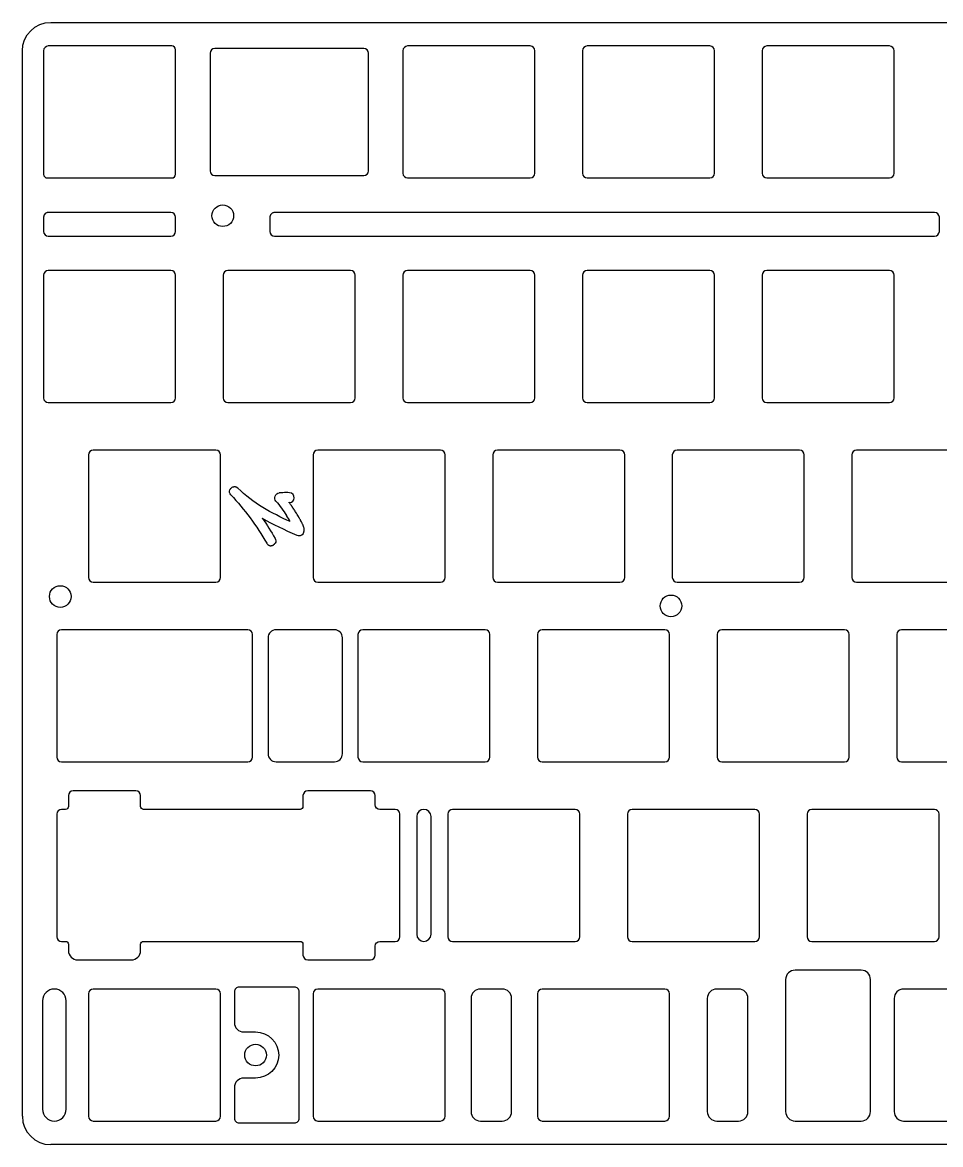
# Model space of a CAD drawing. Header units: millimetres. Extents: x 60 to 407, y 59 to 178.
# Drawn here: x 60.3 to 157.7, y 59.4 to 178.4 of the extents above; entities that cross this region are included whole.
import ezdxf

# ---------------------------------------------------------------- set-up
doc = ezdxf.new("R2010")
doc.units = ezdxf.units.MM
doc.header["$MEASUREMENT"] = 0

msp = doc.modelspace()

# ---------------------------------------------------------------- linework, layer by layer
for p, q in [((63.34, 178.42), (371.51, 178.42)), ((60.34, 62.4), (60.34, 175.42)), ((62.59, 175.42), (62.59, 162.32)), ((76.19, 175.92), (63.09, 175.92)), ((76.59, 162.32), (76.59, 175.51)), ((80.24, 175.15), (80.24, 162.68)), ((96.55, 175.65), (80.74, 175.65)), ((97.05, 162.68), (97.05, 175.15)), ((100.7, 175.42), (100.7, 162.42)), ((114.2, 175.92), (101.2, 175.92)), ((114.7, 162.42), (114.7, 175.42)), ((119.75, 175.42), (119.75, 162.42)), ((133.25, 175.92), (120.25, 175.92)), ((133.75, 162.42), (133.75, 175.42)), ((138.8, 175.42), (138.8, 162.42)), ((152.3, 175.92), (139.3, 175.92)), ((152.8, 162.42), (152.8, 175.42)), ((63, 161.92), (76.19, 161.92)), ((80.74, 162.18), (96.55, 162.18)), ((101.2, 161.92), (114.2, 161.92)), ((120.25, 161.92), (133.25, 161.92)), ((139.3, 161.92), (152.3, 161.92)), ((62.59, 157.76), (62.59, 156.26)), ((76.09, 158.26), (63.09, 158.26)), ((76.59, 156.26), (76.59, 157.76)), ((86.59, 157.76), (86.59, 156.26)), ((157.09, 158.26), (87.09, 158.26)), ((157.59, 156.26), (157.59, 157.76)), ((63.09, 155.76), (76.09, 155.76)), ((87.09, 155.76), (157.09, 155.76)), ((62.59, 151.6), (62.59, 138.6)), ((76.09, 152.1), (63.09, 152.1)), ((76.59, 138.6), (76.59, 151.6)), ((81.64, 151.6), (81.64, 138.6)), ((95.14, 152.1), (82.14, 152.1)), ((95.64, 138.6), (95.64, 151.6)), ((100.69, 151.6), (100.69, 138.6)), ((114.19, 152.1), (101.19, 152.1)), ((114.69, 138.6), (114.69, 151.6)), ((119.74, 151.6), (119.74, 138.6)), ((133.24, 152.1), (120.24, 152.1)), ((133.74, 138.6), (133.74, 151.6)), ((138.79, 151.6), (138.79, 138.6)), ((152.29, 152.1), (139.29, 152.1)), ((152.79, 138.6), (152.79, 151.6)), ((63.09, 138.1), (76.09, 138.1)), ((82.14, 138.1), (95.14, 138.1)), ((101.19, 138.1), (114.19, 138.1)), ((120.24, 138.1), (133.24, 138.1)), ((139.29, 138.1), (152.29, 138.1)), ((67.36, 132.55), (67.36, 119.55)), ((80.86, 133.05), (67.86, 133.05)), ((81.36, 119.55), (81.36, 132.55)), ((91.17, 132.55), (91.17, 119.55)), ((104.67, 133.05), (91.67, 133.05)), ((105.17, 119.55), (105.17, 132.55)), ((110.22, 132.55), (110.22, 119.55)), ((123.72, 133.05), (110.72, 133.05)), ((124.22, 119.55), (124.22, 132.55)), ((129.27, 132.55), (129.27, 119.55)), ((142.77, 133.05), (129.77, 133.05)), ((143.27, 119.55), (143.27, 132.55)), ((148.32, 132.55), (148.32, 119.55)), ((161.82, 133.05), (148.82, 133.05)), ((67.86, 119.05), (80.86, 119.05)), ((91.67, 119.05), (104.67, 119.05)), ((110.72, 119.05), (123.72, 119.05)), ((129.77, 119.05), (142.77, 119.05)), ((148.82, 119.05), (161.82, 119.05)), ((63.98, 113.5), (63.98, 100.5)), ((84.24, 114), (64.48, 114)), ((84.74, 100.5), (84.74, 113.5)), ((86.39, 113.15), (86.39, 100.86)), ((93.43, 114), (87.24, 114)), ((94.28, 100.86), (94.28, 113.15)), ((95.93, 113.5), (95.93, 100.5)), ((109.43, 114), (96.43, 114)), ((109.93, 100.5), (109.93, 113.5)), ((114.98, 113.5), (114.98, 100.5)), ((128.48, 114), (115.48, 114)), ((128.98, 100.5), (128.98, 113.5)), ((134.03, 113.5), (134.03, 100.5)), ((147.53, 114), (134.53, 114)), ((148.03, 100.5), (148.03, 113.5)), ((153.08, 113.5), (153.08, 100.5)), ((166.58, 114), (153.58, 114)), ((64.48, 100), (84.24, 100)), ((87.24, 100), (93.43, 100)), ((96.43, 100), (109.43, 100)), ((115.48, 100), (128.48, 100)), ((134.53, 100), (147.53, 100)), ((153.58, 100), (166.58, 100)), ((65.22, 96.42), (65.22, 95.25)), ((72.38, 96.92), (65.72, 96.92)), ((72.88, 95.25), (72.88, 96.42)), ((90.1, 96.42), (90.1, 95.25)), ((97.25, 96.92), (90.6, 96.92)), ((97.75, 95.45), (97.75, 96.42)), ((64, 94.45), (64, 81.45)), ((64.92, 94.95), (64.5, 94.95)), ((89.8, 94.95), (73.18, 94.95)), ((99.88, 94.95), (98.25, 94.95)), ((100.38, 81.45), (100.38, 94.45)), ((102.16, 94.2), (102.16, 81.71)), ((103.68, 81.71), (103.68, 94.2)), ((105.46, 94.45), (105.46, 81.45)), ((118.96, 94.95), (105.96, 94.95)), ((119.46, 81.45), (119.46, 94.45)), ((124.51, 94.45), (124.51, 81.45)), ((138.01, 94.95), (125.01, 94.95)), ((138.51, 81.45), (138.51, 94.45)), ((143.56, 94.45), (143.56, 81.45)), ((157.06, 94.95), (144.06, 94.95)), ((157.56, 81.45), (157.56, 94.45)), ((64.5, 80.95), (64.92, 80.95)), ((73.18, 80.95), (89.8, 80.95)), ((98.25, 80.95), (99.88, 80.95)), ((105.96, 80.95), (118.96, 80.95)), ((125.01, 80.95), (138.01, 80.95)), ((144.06, 80.95), (157.06, 80.95)), ((65.22, 80.65), (65.22, 79.99)), ((72.88, 79.99), (72.88, 80.65)), ((90.1, 80.65), (90.1, 79.49)), ((97.75, 79.49), (97.75, 80.45)), ((66.22, 78.99), (71.88, 78.99)), ((90.6, 78.99), (97.25, 78.99)), ((149.29, 77.9), (142.29, 77.9)), ((141.29, 76.9), (141.29, 62.9)), ((150.29, 62.9), (150.29, 76.9)), ((67.36, 75.4), (67.36, 62.4)), ((80.86, 75.9), (67.86, 75.9)), ((81.36, 62.4), (81.36, 75.4)), ((91.17, 75.4), (91.17, 62.4)), ((104.67, 75.9), (91.67, 75.9)), ((105.17, 62.4), (105.17, 75.4)), ((111.23, 75.9), (108.92, 75.9)), ((114.98, 75.4), (114.98, 62.4)), ((128.48, 75.9), (115.48, 75.9)), ((128.98, 62.4), (128.98, 75.4)), ((136.29, 75.9), (133.98, 75.9)), ((193.94, 75.9), (153.8, 75.9)), ((62.48, 74.65), (62.48, 63.15)), ((64.98, 63.15), (64.98, 74.65)), ((107.92, 74.9), (107.92, 62.9)), ((112.23, 62.9), (112.23, 74.9)), ((132.98, 74.9), (132.98, 62.9)), ((137.29, 62.9), (137.29, 74.9)), ((152.8, 74.9), (152.8, 62.9)), ((67.86, 61.9), (80.86, 61.9)), ((91.67, 61.9), (104.67, 61.9)), ((108.92, 61.9), (111.23, 61.9)), ((115.48, 61.9), (128.48, 61.9)), ((133.98, 61.9), (136.29, 61.9)), ((142.29, 61.9), (149.29, 61.9)), ((153.8, 61.9), (193.94, 61.9)), ((119.9, 59.4), (63.34, 59.4)), ((285.98, 59.4), (119.9, 59.4))]:
    msp.add_line(p, q)
msp.add_lwpolyline([(85.07, 71.35, -1), (85.07, 66.45), (83.82, 66.45, 0.414214), (82.82, 65.45), (82.82, 62.2, 0.414214), (83.32, 61.7), (89.2, 61.7, 0.414214), (89.7, 62.2), (89.7, 75.6, 0.414214), (89.2, 76.1), (83.32, 76.1, 0.414214), (82.82, 75.6), (82.82, 72.35, 0.414214), (83.82, 71.35)], format="xyb", close=True)
for centre in [(81.59, 157.92), (64.36, 117.53), (129.13, 116.53), (85.07, 68.9)]:
    msp.add_circle(centre, 1.15)
for centre, radius, start, end in [((75.31, 117.69), 15.53, 30.0732, 32.8851), ((63.34, 62.4), 3, 180, 270)]:
    msp.add_arc(centre, radius, start, end)
at = {"extrusion": (0, 0, -1)}
for centre, major_axis, ratio, start_param, end_param in [((83.04, 128.68), (0.724, 0.067), 0.80893, 2.580701, 3.559865), ((68.86, 113.68), (-12.75, 19.74), 0.842466, 1.359747, 1.632892), ((87.76, 127.96), (0.656, -0.121), 0.857208, 2.336426, 3.314781), ((87.75, 127.9), (0.572, -0.373), 0.857508, 2.973583, 3.952247), ((84.85, 125.73), (-4.49, 5.3), 0.439477, 1.581995, 1.85753), ((82.32, 123.08), (6.38, -9.36), 0.389767, 4.684082, 4.909068), ((86.47, 123.47), (0.742, -0.106), 0.785325, 5.733153, 6.589993)]:
    msp.add_ellipse(centre, major_axis=major_axis, ratio=ratio, start_param=start_param, end_param=end_param, dxfattribs=at)
for points in [[(60.34, 175.42), (60.34, 177.07), (61.69, 178.42), (63.34, 178.42)], [(63.09, 175.92), (62.82, 175.92), (62.59, 175.69), (62.59, 175.42)], [(76.59, 175.51), (76.59, 175.74), (76.41, 175.92), (76.19, 175.92)], [(80.74, 175.65), (80.47, 175.65), (80.24, 175.43), (80.24, 175.15)], [(97.05, 175.15), (97.05, 175.43), (96.83, 175.65), (96.55, 175.65)], [(101.2, 175.92), (100.93, 175.92), (100.7, 175.69), (100.7, 175.42)], [(114.7, 175.42), (114.7, 175.69), (114.48, 175.92), (114.2, 175.92)], [(120.25, 175.92), (119.98, 175.92), (119.75, 175.69), (119.75, 175.42)], [(133.75, 175.42), (133.75, 175.69), (133.53, 175.92), (133.25, 175.92)], [(139.3, 175.92), (139.03, 175.92), (138.8, 175.69), (138.8, 175.42)], [(152.8, 175.42), (152.8, 175.69), (152.58, 175.92), (152.3, 175.92)], [(62.59, 162.32), (62.59, 162.1), (62.77, 161.92), (63, 161.92)], [(76.19, 161.92), (76.41, 161.92), (76.59, 162.1), (76.59, 162.32)], [(80.24, 162.68), (80.24, 162.4), (80.47, 162.18), (80.74, 162.18)], [(96.55, 162.18), (96.83, 162.18), (97.05, 162.4), (97.05, 162.68)], [(100.7, 162.42), (100.7, 162.14), (100.93, 161.92), (101.2, 161.92)], [(114.2, 161.92), (114.48, 161.92), (114.7, 162.14), (114.7, 162.42)], [(119.75, 162.42), (119.75, 162.14), (119.98, 161.92), (120.25, 161.92)], [(133.25, 161.92), (133.53, 161.92), (133.75, 162.14), (133.75, 162.42)], [(138.8, 162.42), (138.8, 162.14), (139.03, 161.92), (139.3, 161.92)], [(152.3, 161.92), (152.58, 161.92), (152.8, 162.14), (152.8, 162.42)], [(76.59, 157.76), (76.59, 158.04), (76.37, 158.26), (76.09, 158.26)], [(157.59, 157.76), (157.59, 158.04), (157.37, 158.26), (157.09, 158.26)], [(62.59, 156.26), (62.59, 155.98), (62.82, 155.76), (63.09, 155.76)], [(76.09, 155.76), (76.37, 155.76), (76.59, 155.98), (76.59, 156.26)], [(86.59, 156.26), (86.59, 155.98), (86.82, 155.76), (87.09, 155.76)], [(157.09, 155.76), (157.37, 155.76), (157.59, 155.98), (157.59, 156.26)], [(63.09, 152.1), (62.82, 152.1), (62.59, 151.88), (62.59, 151.6)], [(76.59, 151.6), (76.59, 151.88), (76.37, 152.1), (76.09, 152.1)], [(82.14, 152.1), (81.87, 152.1), (81.64, 151.88), (81.64, 151.6)], [(95.64, 151.6), (95.64, 151.88), (95.42, 152.1), (95.14, 152.1)], [(101.19, 152.1), (100.92, 152.1), (100.69, 151.88), (100.69, 151.6)], [(114.69, 151.6), (114.69, 151.88), (114.47, 152.1), (114.19, 152.1)], [(120.24, 152.1), (119.97, 152.1), (119.74, 151.88), (119.74, 151.6)], [(133.74, 151.6), (133.74, 151.88), (133.52, 152.1), (133.24, 152.1)], [(139.29, 152.1), (139.02, 152.1), (138.79, 151.88), (138.79, 151.6)], [(152.79, 151.6), (152.79, 151.88), (152.57, 152.1), (152.29, 152.1)], [(62.59, 138.6), (62.59, 138.33), (62.82, 138.1), (63.09, 138.1)], [(76.09, 138.1), (76.37, 138.1), (76.59, 138.33), (76.59, 138.6)], [(81.64, 138.6), (81.64, 138.33), (81.87, 138.1), (82.14, 138.1)], [(95.14, 138.1), (95.42, 138.1), (95.64, 138.33), (95.64, 138.6)], [(100.69, 138.6), (100.69, 138.33), (100.92, 138.1), (101.19, 138.1)], [(114.19, 138.1), (114.47, 138.1), (114.69, 138.33), (114.69, 138.6)], [(119.74, 138.6), (119.74, 138.33), (119.97, 138.1), (120.24, 138.1)], [(133.24, 138.1), (133.52, 138.1), (133.74, 138.33), (133.74, 138.6)], [(138.79, 138.6), (138.79, 138.33), (139.02, 138.1), (139.29, 138.1)], [(152.29, 138.1), (152.57, 138.1), (152.79, 138.33), (152.79, 138.6)], [(67.86, 133.05), (67.58, 133.05), (67.36, 132.83), (67.36, 132.55)], [(81.36, 132.55), (81.36, 132.83), (81.13, 133.05), (80.86, 133.05)], [(91.67, 133.05), (91.39, 133.05), (91.17, 132.83), (91.17, 132.55)], [(105.17, 132.55), (105.17, 132.83), (104.95, 133.05), (104.67, 133.05)], [(110.72, 133.05), (110.44, 133.05), (110.22, 132.83), (110.22, 132.55)], [(124.22, 132.55), (124.22, 132.83), (124, 133.05), (123.72, 133.05)], [(129.77, 133.05), (129.49, 133.05), (129.27, 132.83), (129.27, 132.55)], [(143.27, 132.55), (143.27, 132.83), (143.05, 133.05), (142.77, 133.05)], [(148.82, 133.05), (148.54, 133.05), (148.32, 132.83), (148.32, 132.55)], [(88.75, 125.47), (86.79, 126.37), (84.78, 127.4), (83.19, 129.03)], [(89.17, 127.99), (89.18, 128.25), (89.01, 128.52), (88.68, 128.54)], [(85.78, 125.83), (86.92, 125.18), (88.12, 124.63), (89.44, 124.04)], [(67.36, 119.55), (67.36, 119.28), (67.58, 119.05), (67.86, 119.05)], [(80.86, 119.05), (81.13, 119.05), (81.36, 119.28), (81.36, 119.55)], [(91.17, 119.55), (91.17, 119.28), (91.39, 119.05), (91.67, 119.05)], [(104.67, 119.05), (104.95, 119.05), (105.17, 119.28), (105.17, 119.55)], [(110.22, 119.55), (110.22, 119.28), (110.44, 119.05), (110.72, 119.05)], [(123.72, 119.05), (124, 119.05), (124.22, 119.28), (124.22, 119.55)], [(129.27, 119.55), (129.27, 119.28), (129.49, 119.05), (129.77, 119.05)], [(142.77, 119.05), (143.05, 119.05), (143.27, 119.28), (143.27, 119.55)], [(148.32, 119.55), (148.32, 119.28), (148.54, 119.05), (148.82, 119.05)], [(64.48, 114), (64.2, 114), (63.98, 113.78), (63.98, 113.5)], [(84.74, 113.5), (84.74, 113.78), (84.52, 114), (84.24, 114)], [(87.24, 114), (86.77, 114), (86.39, 113.62), (86.39, 113.15)], [(94.28, 113.15), (94.28, 113.62), (93.9, 114), (93.43, 114)], [(96.43, 114), (96.16, 114), (95.93, 113.78), (95.93, 113.5)], [(109.93, 113.5), (109.93, 113.78), (109.71, 114), (109.43, 114)], [(115.48, 114), (115.21, 114), (114.98, 113.78), (114.98, 113.5)], [(128.98, 113.5), (128.98, 113.78), (128.76, 114), (128.48, 114)], [(134.53, 114), (134.26, 114), (134.03, 113.78), (134.03, 113.5)], [(148.03, 113.5), (148.03, 113.78), (147.81, 114), (147.53, 114)], [(153.58, 114), (153.31, 114), (153.08, 113.78), (153.08, 113.5)], [(63.98, 100.5), (63.98, 100.23), (64.2, 100), (64.48, 100)], [(84.24, 100), (84.52, 100), (84.74, 100.23), (84.74, 100.5)], [(86.39, 100.86), (86.39, 100.39), (86.77, 100), (87.24, 100)], [(93.43, 100), (93.9, 100), (94.28, 100.39), (94.28, 100.86)], [(95.93, 100.5), (95.93, 100.23), (96.16, 100), (96.43, 100)], [(109.43, 100), (109.71, 100), (109.93, 100.23), (109.93, 100.5)], [(114.98, 100.5), (114.98, 100.23), (115.21, 100), (115.48, 100)], [(128.48, 100), (128.76, 100), (128.98, 100.23), (128.98, 100.5)], [(134.03, 100.5), (134.03, 100.23), (134.26, 100), (134.53, 100)], [(147.53, 100), (147.81, 100), (148.03, 100.23), (148.03, 100.5)], [(153.08, 100.5), (153.08, 100.23), (153.31, 100), (153.58, 100)], [(65.72, 96.92), (65.45, 96.92), (65.22, 96.69), (65.22, 96.42)], [(72.88, 96.42), (72.88, 96.69), (72.65, 96.92), (72.38, 96.92)], [(90.6, 96.92), (90.32, 96.92), (90.1, 96.69), (90.1, 96.42)], [(97.75, 96.42), (97.75, 96.69), (97.53, 96.92), (97.25, 96.92)], [(65.22, 95.25), (65.22, 95.09), (65.09, 94.95), (64.92, 94.95)], [(73.18, 94.95), (73.01, 94.95), (72.88, 95.09), (72.88, 95.25)], [(90.1, 95.25), (90.1, 95.09), (89.96, 94.95), (89.8, 94.95)], [(98.25, 94.95), (97.98, 94.95), (97.75, 95.18), (97.75, 95.45)], [(64.5, 94.95), (64.23, 94.95), (64, 94.73), (64, 94.45)], [(100.38, 94.45), (100.38, 94.73), (100.16, 94.95), (99.88, 94.95)], [(105.96, 94.95), (105.68, 94.95), (105.46, 94.73), (105.46, 94.45)], [(119.46, 94.45), (119.46, 94.73), (119.23, 94.95), (118.96, 94.95)], [(125.01, 94.95), (124.73, 94.95), (124.51, 94.73), (124.51, 94.45)], [(138.51, 94.45), (138.51, 94.73), (138.28, 94.95), (138.01, 94.95)], [(144.06, 94.95), (143.78, 94.95), (143.56, 94.73), (143.56, 94.45)], [(157.56, 94.45), (157.56, 94.73), (157.33, 94.95), (157.06, 94.95)], [(64, 81.45), (64, 81.18), (64.23, 80.95), (64.5, 80.95)], [(64.92, 80.95), (65.09, 80.95), (65.22, 80.82), (65.22, 80.65)], [(72.88, 80.65), (72.88, 80.82), (73.01, 80.95), (73.18, 80.95)], [(89.8, 80.95), (89.96, 80.95), (90.1, 80.82), (90.1, 80.65)], [(97.75, 80.45), (97.75, 80.73), (97.98, 80.95), (98.25, 80.95)], [(99.88, 80.95), (100.16, 80.95), (100.38, 81.18), (100.38, 81.45)], [(105.46, 81.45), (105.46, 81.18), (105.68, 80.95), (105.96, 80.95)], [(118.96, 80.95), (119.23, 80.95), (119.46, 81.18), (119.46, 81.45)], [(124.51, 81.45), (124.51, 81.18), (124.73, 80.95), (125.01, 80.95)], [(138.01, 80.95), (138.28, 80.95), (138.51, 81.18), (138.51, 81.45)], [(143.56, 81.45), (143.56, 81.18), (143.78, 80.95), (144.06, 80.95)], [(157.06, 80.95), (157.33, 80.95), (157.56, 81.18), (157.56, 81.45)], [(65.22, 79.99), (65.22, 79.44), (65.67, 78.99), (66.22, 78.99)], [(71.88, 78.99), (72.43, 78.99), (72.88, 79.44), (72.88, 79.99)], [(90.1, 79.49), (90.1, 79.22), (90.32, 78.99), (90.6, 78.99)], [(97.25, 78.99), (97.53, 78.99), (97.75, 79.22), (97.75, 79.49)], [(142.29, 77.9), (141.74, 77.9), (141.29, 77.46), (141.29, 76.9)], [(150.29, 76.9), (150.29, 77.46), (149.85, 77.9), (149.29, 77.9)], [(63.73, 75.9), (63.04, 75.9), (62.48, 75.35), (62.48, 74.65)], [(64.98, 74.65), (64.98, 75.35), (64.42, 75.9), (63.73, 75.9)], [(67.86, 75.9), (67.58, 75.9), (67.36, 75.68), (67.36, 75.4)], [(81.36, 75.4), (81.36, 75.68), (81.13, 75.9), (80.86, 75.9)], [(91.67, 75.9), (91.39, 75.9), (91.17, 75.68), (91.17, 75.4)], [(105.17, 75.4), (105.17, 75.68), (104.95, 75.9), (104.67, 75.9)], [(108.92, 75.9), (108.37, 75.9), (107.92, 75.46), (107.92, 74.9)], [(112.23, 74.9), (112.23, 75.46), (111.78, 75.9), (111.23, 75.9)], [(115.48, 75.9), (115.21, 75.9), (114.98, 75.68), (114.98, 75.4)], [(128.98, 75.4), (128.98, 75.68), (128.76, 75.9), (128.48, 75.9)], [(133.98, 75.9), (133.43, 75.9), (132.98, 75.46), (132.98, 74.9)], [(137.29, 74.9), (137.29, 75.46), (136.85, 75.9), (136.29, 75.9)], [(153.8, 75.9), (153.25, 75.9), (152.8, 75.46), (152.8, 74.9)], [(62.48, 63.15), (62.48, 62.46), (63.04, 61.9), (63.73, 61.9)], [(63.73, 61.9), (64.42, 61.9), (64.98, 62.46), (64.98, 63.15)], [(67.36, 62.4), (67.36, 62.13), (67.58, 61.9), (67.86, 61.9)], [(80.86, 61.9), (81.13, 61.9), (81.36, 62.13), (81.36, 62.4)], [(91.17, 62.4), (91.17, 62.13), (91.39, 61.9), (91.67, 61.9)], [(104.67, 61.9), (104.95, 61.9), (105.17, 62.13), (105.17, 62.4)], [(107.92, 62.9), (107.92, 62.35), (108.37, 61.9), (108.92, 61.9)], [(111.23, 61.9), (111.78, 61.9), (112.23, 62.35), (112.23, 62.9)], [(114.98, 62.4), (114.98, 62.13), (115.21, 61.9), (115.48, 61.9)], [(128.48, 61.9), (128.76, 61.9), (128.98, 62.13), (128.98, 62.4)], [(132.98, 62.9), (132.98, 62.35), (133.43, 61.9), (133.98, 61.9)], [(136.29, 61.9), (136.85, 61.9), (137.29, 62.35), (137.29, 62.9)], [(141.29, 62.9), (141.29, 62.35), (141.74, 61.9), (142.29, 61.9)], [(149.29, 61.9), (149.85, 61.9), (150.29, 62.35), (150.29, 62.9)], [(152.8, 62.9), (152.8, 62.35), (153.25, 61.9), (153.8, 61.9)]]:
    msp.add_open_spline(points, degree=3)
for points, knots in [([(63.09, 158.26), (63.06, 158.26), (63.02, 158.26), (62.99, 158.25), (62.98, 158.25), (62.97, 158.24), (62.96, 158.24), (62.96, 158.24), (62.95, 158.24), (62.95, 158.24), (62.94, 158.24), (62.94, 158.24), (62.93, 158.23), (62.93, 158.23), (62.93, 158.23), (62.92, 158.23), (62.92, 158.23), (62.92, 158.23), (62.92, 158.23), (62.92, 158.23), (62.92, 158.23), (62.92, 158.23), (62.92, 158.23), (62.92, 158.23), (62.92, 158.23), (62.92, 158.23), (62.92, 158.23), (62.91, 158.23), (62.91, 158.23), (62.91, 158.23), (62.91, 158.23), (62.91, 158.23), (62.91, 158.23), (62.91, 158.23), (62.91, 158.23), (62.91, 158.23), (62.91, 158.23), (62.91, 158.22), (62.9, 158.22), (62.9, 158.22), (62.89, 158.22), (62.89, 158.22), (62.89, 158.22), (62.8, 158.18), (62.73, 158.11), (62.69, 158.05), (62.66, 158.02), (62.65, 157.99), (62.64, 157.96), (62.63, 157.94), (62.62, 157.93), (62.62, 157.91), (62.61, 157.9), (62.61, 157.89), (62.61, 157.87), (62.61, 157.87), (62.61, 157.86), (62.61, 157.86), (62.61, 157.86), (62.61, 157.86), (62.61, 157.86), (62.6, 157.86), (62.6, 157.86), (62.6, 157.86), (62.6, 157.86), (62.6, 157.86), (62.6, 157.86), (62.6, 157.86), (62.6, 157.86), (62.6, 157.86), (62.6, 157.85), (62.6, 157.84), (62.6, 157.83), (62.6, 157.81), (62.59, 157.79), (62.59, 157.76)], [-19, -19, -19, -19, -18.382759, -18.382759, -18.382759, -18.14184, -18.14184, -18.14184, -18.062266, -18.062266, -18.062266, -17.906023, -17.906023, -17.906023, -17.827585, -17.827585, -17.827585, -17.779072, -17.779072, -17.779072, -17.762544, -17.762544, -17.762544, -17.748464, -17.748464, -17.748464, -17.633385, -17.633385, -17.633385, -17.611715, -17.611715, -17.611715, -17.535251, -17.535251, -17.535251, -17.514217, -17.514217, -17.514217, -17.179139, -17.179139, -17.179139, -17.000001, -17.000001, -17.000001, -16.400698, -16.400698, -16.400698, -16.101046, -16.101046, -16.101046, -15.930538, -15.930538, -15.930538, -15.816894, -15.816894, -15.816894, -15.801395, -15.801395, -15.801395, -15.797485, -15.797485, -15.797485, -15.770115, -15.770115, -15.770115, -15.75783, -15.75783, -15.75783, -15.713164, -15.713164, -15.713164, -15, -15, -15, -14, -14, -14, -14]), ([(87.09, 158.26), (87.04, 158.26), (86.98, 158.25), (86.95, 158.24), (86.95, 158.24), (86.94, 158.24), (86.94, 158.24), (86.94, 158.24), (86.94, 158.24), (86.94, 158.24), (86.94, 158.24), (86.93, 158.23), (86.93, 158.23), (86.93, 158.23), (86.93, 158.23), (86.93, 158.23), (86.93, 158.23), (86.92, 158.23), (86.92, 158.23), (86.92, 158.23), (86.92, 158.23), (86.92, 158.23), (86.92, 158.23), (86.92, 158.23), (86.92, 158.23), (86.92, 158.23), (86.92, 158.23), (86.92, 158.23), (86.92, 158.23), (86.91, 158.23), (86.91, 158.23), (86.91, 158.23), (86.91, 158.23), (86.91, 158.23), (86.91, 158.23), (86.91, 158.23), (86.91, 158.23), (86.9, 158.22), (86.9, 158.22), (86.9, 158.22), (86.89, 158.22), (86.89, 158.22), (86.89, 158.22), (86.79, 158.17), (86.71, 158.09), (86.67, 158.02), (86.65, 157.99), (86.63, 157.96), (86.62, 157.93), (86.62, 157.93), (86.62, 157.92), (86.62, 157.91), (86.61, 157.9), (86.61, 157.89), (86.61, 157.87), (86.61, 157.87), (86.61, 157.87), (86.61, 157.87), (86.61, 157.87), (86.6, 157.86), (86.6, 157.86), (86.6, 157.86), (86.6, 157.86), (86.6, 157.86), (86.6, 157.86), (86.6, 157.86), (86.6, 157.86), (86.6, 157.86), (86.6, 157.86), (86.6, 157.86), (86.6, 157.86), (86.6, 157.86), (86.6, 157.86), (86.6, 157.86), (86.6, 157.86), (86.6, 157.86), (86.6, 157.85), (86.6, 157.85), (86.6, 157.85), (86.6, 157.85), (86.6, 157.85), (86.6, 157.85), (86.6, 157.85), (86.6, 157.84), (86.6, 157.83), (86.6, 157.81), (86.59, 157.79), (86.59, 157.76)], [-19, -19, -19, -19, -18.062778, -18.062778, -18.062778, -17.987638, -17.987638, -17.987638, -17.961793, -17.961793, -17.961793, -17.877643, -17.877643, -17.877643, -17.841918, -17.841918, -17.841918, -17.830722, -17.830722, -17.830722, -17.782648, -17.782648, -17.782648, -17.762619, -17.762619, -17.762619, -17.748779, -17.748779, -17.748779, -17.577633, -17.577633, -17.577633, -17.514217, -17.514217, -17.514217, -17.494105, -17.494105, -17.494105, -17.188742, -17.188742, -17.188742, -17, -17, -17, -16.313973, -16.313973, -16.313973, -15.995588, -15.995588, -15.995588, -15.906998, -15.906998, -15.906998, -15.826142, -15.826142, -15.826142, -15.812666, -15.812666, -15.812666, -15.79919, -15.79919, -15.79919, -15.781431, -15.781431, -15.781431, -15.770115, -15.770115, -15.770115, -15.755753, -15.755753, -15.755753, -15.715289, -15.715289, -15.715289, -15.586073, -15.586073, -15.586073, -15.512814, -15.512814, -15.512814, -15.488331, -15.488331, -15.488331, -15, -15, -15, -14, -14, -14, -14]), ([(82.36, 128.86), (82.37, 128.89), (82.39, 128.92), (82.4, 128.94), (82.42, 128.97), (82.44, 128.99), (82.46, 129.01), (82.47, 129.03), (82.49, 129.04), (82.51, 129.06), (82.51, 129.06), (82.51, 129.07), (82.52, 129.07), (82.56, 129.11), (82.62, 129.14), (82.67, 129.16), (82.69, 129.17), (82.7, 129.17), (82.72, 129.17), (82.72, 129.17), (82.73, 129.18), (82.74, 129.18), (82.75, 129.18), (82.75, 129.18), (82.76, 129.18), (82.77, 129.18), (82.78, 129.19), (82.79, 129.19), (82.8, 129.19), (82.8, 129.19), (82.81, 129.19), (82.81, 129.19), (82.81, 129.19), (82.82, 129.19), (82.83, 129.19), (82.83, 129.19), (82.84, 129.19), (82.84, 129.19), (82.85, 129.19), (82.85, 129.19), (82.86, 129.19), (82.86, 129.19), (82.87, 129.19), (82.87, 129.19), (82.88, 129.19), (82.89, 129.19), (82.9, 129.18), (82.91, 129.18), (82.93, 129.18), (82.94, 129.18), (82.95, 129.18), (82.96, 129.17), (82.96, 129.17), (82.97, 129.17), (82.98, 129.17), (82.99, 129.16), (83.01, 129.16), (83.02, 129.15), (83.03, 129.15), (83.03, 129.15), (83.04, 129.14), (83.06, 129.13), (83.07, 129.12), (83.09, 129.11), (83.11, 129.1), (83.12, 129.09), (83.14, 129.08), (83.16, 129.06), (83.17, 129.05), (83.19, 129.03)], [-0.1601059, -0.1601059, -0.1601059, -0.1601059, -0.1501248, -0.1501248, -0.1501248, -0.1401978, -0.1401978, -0.1401978, -0.132217, -0.132217, -0.132217, -0.130086, -0.130086, -0.130086, -0.1224365, -0.1224365, -0.1224365, -0.1200343, -0.1200343, -0.1200343, -0.1190821, -0.1190821, -0.1190821, -0.1177417, -0.1177417, -0.1177417, -0.1102351, -0.1102351, -0.1102351, -0.0991364, -0.0991364, -0.0991364, -0.0903473, -0.0903473, -0.0903473, -0.0796368, -0.0796368, -0.0796368, -0.0704678, -0.0704678, -0.0704678, -0.0600397, -0.0600397, -0.0600397, -0.0569971, -0.0569971, -0.0569971, -0.0501085, -0.0501085, -0.0501085, -0.045201, -0.045201, -0.045201, -0.0408107, -0.0408107, -0.0408107, -0.0332071, -0.0332071, -0.0332071, -0.0300885, -0.0300885, -0.0300885, -0.0200569, -0.0200569, -0.0200569, -0.0100281, -0.0100281, -0.0100281, 0, 0, 0, 0]), ([(88.68, 128.54), (88.56, 128.54), (88.44, 128.55), (88.32, 128.55), (88.07, 128.55), (87.83, 128.53), (87.58, 128.51)], [-24, -24, -24, -24, -23, -23, -23, -22, -22, -22, -22]), ([(88.62, 127.52), (88.64, 127.52), (88.69, 127.51), (88.7, 127.51), (88.97, 127.51), (89.16, 127.71), (89.17, 127.99)], [-27, -27, -27, -27, -26, -26, -26, -25, -25, -25, -25]), ([(90.18, 124.34), (90.18, 124.35), (90.19, 124.36), (90.19, 124.37), (90.19, 124.37), (90.19, 124.37), (90.19, 124.37), (90.19, 124.38), (90.19, 124.38), (90.19, 124.38), (90.19, 124.38), (90.19, 124.38), (90.19, 124.38), (90.2, 124.39), (90.2, 124.39), (90.2, 124.4), (90.2, 124.4), (90.2, 124.41), (90.2, 124.42), (90.2, 124.42), (90.21, 124.42), (90.21, 124.43), (90.21, 124.43), (90.21, 124.44), (90.21, 124.45), (90.21, 124.45), (90.21, 124.46), (90.22, 124.47), (90.22, 124.47), (90.22, 124.47), (90.22, 124.47), (90.22, 124.48), (90.22, 124.48), (90.22, 124.48), (90.22, 124.49), (90.22, 124.49), (90.22, 124.5), (90.22, 124.51), (90.22, 124.52), (90.23, 124.53), (90.23, 124.53), (90.23, 124.53), (90.23, 124.53), (90.23, 124.53), (90.23, 124.53), (90.23, 124.53), (90.23, 124.53), (90.23, 124.53), (90.23, 124.53), (90.23, 124.53), (90.23, 124.53), (90.23, 124.53), (90.23, 124.53), (90.23, 124.53), (90.23, 124.53), (90.23, 124.53), (90.23, 124.54), (90.23, 124.54), (90.23, 124.54), (90.23, 124.54), (90.23, 124.54), (90.23, 124.54), (90.23, 124.54), (90.23, 124.54), (90.23, 124.55), (90.23, 124.55), (90.23, 124.55), (90.23, 124.56), (90.23, 124.56), (90.23, 124.57), (90.23, 124.58), (90.23, 124.6), (90.23, 124.61), (90.23, 124.61), (90.23, 124.61), (90.23, 124.61), (90.23, 124.62), (90.23, 124.62), (90.23, 124.63), (90.23, 124.63), (90.23, 124.63), (90.23, 124.63), (90.23, 124.64), (90.23, 124.65), (90.23, 124.66), (90.23, 124.66), (90.23, 124.66), (90.23, 124.67), (90.23, 124.67), (90.23, 124.67), (90.23, 124.67), (90.23, 124.68), (90.23, 124.68), (90.23, 124.68), (90.23, 124.7), (90.23, 124.72), (90.22, 124.74), (90.22, 124.74), (90.22, 124.74), (90.22, 124.74), (90.22, 124.74), (90.22, 124.74), (90.22, 124.74), (90.22, 124.74), (90.22, 124.74), (90.22, 124.74), (90.22, 124.74), (90.22, 124.74), (90.22, 124.74), (90.22, 124.74), (90.22, 124.75), (90.22, 124.75), (90.22, 124.76), (90.22, 124.77), (90.22, 124.78), (90.21, 124.82), (90.2, 124.87), (90.19, 124.9), (90.18, 124.9), (90.18, 124.91), (90.18, 124.91), (90.18, 124.91), (90.18, 124.92), (90.18, 124.92), (90.18, 124.92), (90.18, 124.93), (90.18, 124.93), (90.18, 124.93), (90.18, 124.93), (90.17, 124.93), (90.17, 124.94), (90.17, 124.94), (90.17, 124.94), (90.17, 124.94), (90.17, 124.94), (90.17, 124.94), (90.17, 124.95), (90.17, 124.96), (90.16, 124.97), (90.16, 124.97), (90.16, 124.98), (90.16, 124.98), (90.16, 124.99), (90.15, 124.99), (90.15, 124.99), (90.15, 125), (90.15, 125), (90.15, 125), (90.15, 125), (90.15, 125), (90.15, 125), (90.15, 125), (90.15, 125.01), (90.15, 125.01), (90.15, 125.01), (90.15, 125.01), (90.15, 125.01), (90.14, 125.03), (90.13, 125.05), (90.12, 125.07), (90.12, 125.08), (90.12, 125.08), (90.11, 125.09), (90.11, 125.1), (90.1, 125.11), (90.09, 125.13), (90.09, 125.13), (90.09, 125.13), (90.09, 125.13), (90.09, 125.13), (90.09, 125.14), (90.09, 125.14), (90.09, 125.14), (90.09, 125.14), (90.09, 125.14), (90.09, 125.14), (90.09, 125.14), (90.09, 125.14), (90.09, 125.14), (90.09, 125.15), (90.09, 125.15), (90.08, 125.15), (90.08, 125.16), (90.07, 125.17), (90.07, 125.18), (90.06, 125.19), (90.06, 125.2), (90.06, 125.2), (90.06, 125.2), (90.06, 125.2), (90.06, 125.2), (90.06, 125.2), (90.06, 125.2), (90.06, 125.2), (90.06, 125.2), (90.06, 125.2), (90.06, 125.21), (90.05, 125.21), (90.05, 125.22), (90.03, 125.26), (90.02, 125.27), (90.01, 125.29), (90.01, 125.3), (90.01, 125.3), (90.01, 125.3), (90.01, 125.3), (90.01, 125.3), (90.01, 125.3), (90.01, 125.3), (90.01, 125.3), (90.01, 125.3), (90.01, 125.3), (90.01, 125.3), (90.01, 125.3), (90.01, 125.3), (90.01, 125.3), (90.01, 125.3), (90.01, 125.3), (90, 125.32), (90, 125.32), (89.95, 125.41), (89.91, 125.49), (89.87, 125.57), (89.86, 125.58), (89.86, 125.59), (89.85, 125.59), (89.85, 125.59), (89.85, 125.6), (89.85, 125.6), (89.85, 125.6), (89.85, 125.61), (89.85, 125.61), (89.84, 125.61), (89.84, 125.62), (89.83, 125.63), (89.83, 125.63), (89.83, 125.64), (89.83, 125.64), (89.83, 125.64), (89.83, 125.65), (89.82, 125.65), (89.79, 125.7), (89.77, 125.76), (89.74, 125.79), (89.74, 125.79), (89.74, 125.79), (89.74, 125.79), (89.74, 125.8), (89.74, 125.8), (89.74, 125.8), (89.74, 125.81), (89.74, 125.81), (89.74, 125.81), (89.74, 125.81), (89.73, 125.82), (89.72, 125.83), (89.72, 125.83), (89.72, 125.83), (89.72, 125.83), (89.72, 125.84), (89.72, 125.84), (89.72, 125.84), (89.7, 125.86), (89.69, 125.88), (89.69, 125.9), (89.68, 125.9), (89.68, 125.9), (89.68, 125.9), (89.68, 125.9), (89.68, 125.9), (89.68, 125.9), (89.68, 125.91), (89.68, 125.91), (89.68, 125.91), (89.68, 125.91), (89.67, 125.92), (89.67, 125.92), (89.66, 125.95), (89.64, 125.97), (89.64, 125.98), (89.64, 125.98), (89.64, 125.98), (89.64, 125.98), (89.64, 125.98), (89.64, 125.98), (89.64, 125.98), (89.64, 125.98), (89.64, 125.98), (89.64, 125.98), (89.64, 125.98), (89.64, 125.98), (89.64, 125.98), (89.64, 125.98), (89.64, 125.98), (89.64, 125.98), (89.64, 125.99), (89.63, 125.99), (89.63, 125.99), (89.63, 125.99), (89.63, 125.99), (89.63, 126), (89.63, 126), (89.63, 126), (89.63, 126), (89.63, 126), (89.63, 126), (89.63, 126), (89.63, 126), (89.62, 126), (89.62, 126.01), (89.57, 126.09), (89.52, 126.18), (89.48, 126.24), (89.46, 126.29), (89.44, 126.32), (89.42, 126.35), (89.41, 126.36), (89.4, 126.37), (89.4, 126.38), (89.4, 126.38), (89.39, 126.39), (89.39, 126.39), (89.39, 126.39), (89.39, 126.39), (89.39, 126.4), (89.39, 126.4), (89.39, 126.4), (89.39, 126.4), (89.39, 126.4), (89.39, 126.4), (89.39, 126.4), (89.39, 126.4), (89.39, 126.4), (89.38, 126.4), (89.38, 126.4), (89.38, 126.41), (89.38, 126.41), (89.38, 126.41), (89.38, 126.41), (89.38, 126.41), (89.38, 126.41), (89.38, 126.41), (89.38, 126.41), (89.38, 126.41), (89.38, 126.41), (89.38, 126.41), (89.38, 126.41), (89.38, 126.41), (89.38, 126.41), (89.3, 126.54), (89.23, 126.65), (89.16, 126.75), (89.16, 126.75), (89.16, 126.76), (89.15, 126.76), (89.15, 126.77), (89.15, 126.77), (89.15, 126.77), (89.15, 126.77), (89.14, 126.78), (89.14, 126.78), (89.14, 126.79), (89.13, 126.79), (89.13, 126.8), (89.13, 126.8), (89.13, 126.8), (89.12, 126.81), (89.08, 126.87), (89.04, 126.93), (89, 126.98), (89, 126.99), (88.99, 127), (88.99, 127.01), (88.98, 127.01), (88.98, 127.01), (88.98, 127.02), (88.98, 127.02), (88.98, 127.02), (88.98, 127.02), (88.98, 127.02), (88.98, 127.02), (88.98, 127.02), (88.98, 127.02), (88.98, 127.03), (88.97, 127.03), (88.97, 127.03), (88.97, 127.03), (88.97, 127.03), (88.97, 127.03), (88.97, 127.04), (88.97, 127.04), (88.97, 127.04), (88.96, 127.04), (88.96, 127.05), (88.96, 127.05), (88.95, 127.06), (88.95, 127.07), (88.93, 127.09), (88.92, 127.11), (88.9, 127.14), (88.9, 127.14), (88.89, 127.14), (88.89, 127.15), (88.89, 127.15), (88.89, 127.15), (88.89, 127.15), (88.89, 127.16), (88.89, 127.16), (88.88, 127.16), (88.88, 127.17), (88.87, 127.17), (88.87, 127.18), (88.87, 127.18), (88.87, 127.18), (88.87, 127.19), (88.85, 127.21), (88.83, 127.23), (88.82, 127.25), (88.79, 127.29), (88.78, 127.31), (88.75, 127.35), (88.72, 127.39), (88.69, 127.42), (88.67, 127.45), (88.66, 127.46), (88.66, 127.47), (88.65, 127.48), (88.65, 127.48), (88.65, 127.48), (88.65, 127.48), (88.65, 127.49), (88.64, 127.49), (88.64, 127.5), (88.64, 127.5), (88.64, 127.5), (88.64, 127.5), (88.64, 127.5), (88.63, 127.5), (88.63, 127.5), (88.63, 127.5), (88.63, 127.5), (88.63, 127.5), (88.63, 127.5), (88.63, 127.51), (88.63, 127.51), (88.63, 127.51), (88.63, 127.51), (88.63, 127.51), (88.63, 127.51), (88.63, 127.51), (88.63, 127.51), (88.63, 127.51), (88.63, 127.51), (88.63, 127.51), (88.63, 127.51), (88.63, 127.51), (88.63, 127.51), (88.63, 127.51), (88.63, 127.51), (88.63, 127.52), (88.62, 127.52), (88.62, 127.52), (88.62, 127.52)], [-56, -56, -56, -56, -55.004657, -55.004657, -55.004657, -54.98672, -54.98672, -54.98672, -54.831035, -54.831035, -54.831035, -54.787485, -54.787485, -54.787485, -54.385502, -54.385502, -54.385502, -54.002682, -54.002682, -54.002682, -53.777197, -53.777197, -53.777197, -53.391772, -53.391772, -53.391772, -53.006419, -53.006419, -53.006419, -52.939546, -52.939546, -52.939546, -52.866239, -52.866239, -52.866239, -52.520937, -52.520937, -52.520937, -51.9873, -51.9873, -51.9873, -51.946322, -51.946322, -51.946322, -51.837147, -51.837147, -51.837147, -51.791257, -51.791257, -51.791257, -51.779348, -51.779348, -51.779348, -51.765381, -51.765381, -51.765381, -51.717545, -51.717545, -51.717545, -51.691525, -51.691525, -51.691525, -51.479378, -51.479378, -51.479378, -50.999995, -50.999995, -50.999995, -50.643939, -50.643939, -50.643939, -50.007401, -50.007401, -50.007401, -49.975525, -49.975525, -49.975525, -49.696261, -49.696261, -49.696261, -49.652269, -49.652269, -49.652269, -49.273217, -49.273217, -49.273217, -49.061812, -49.061812, -49.061812, -48.987344, -48.987344, -48.987344, -48.853173, -48.853173, -48.853173, -47.951873, -47.951873, -47.951873, -47.924751, -47.924751, -47.924751, -47.913977, -47.913977, -47.913977, -47.898283, -47.898283, -47.898283, -47.84214, -47.84214, -47.84214, -47.553046, -47.553046, -47.553046, -47, -47, -47, -46.012252, -46.012252, -46.012252, -45.941804, -45.941804, -45.941804, -45.761336, -45.761336, -45.761336, -45.736514, -45.736514, -45.736514, -45.66383, -45.66383, -45.66383, -45.622919, -45.622919, -45.622919, -45.590963, -45.590963, -45.590963, -45.347953, -45.347953, -45.347953, -45.209095, -45.209095, -45.209095, -45.118239, -45.118239, -45.118239, -45.104942, -45.104942, -45.104942, -45.091554, -45.091554, -45.091554, -45.040688, -45.040688, -45.040688, -45.024608, -45.024608, -45.024608, -44.666531, -44.666531, -44.666531, -44.444915, -44.444915, -44.444915, -44.011604, -44.011604, -44.011604, -43.985191, -43.985191, -43.985191, -43.919764, -43.919764, -43.919764, -43.854336, -43.854336, -43.854336, -43.842168, -43.842168, -43.842168, -43.795123, -43.795123, -43.795123, -43.462798, -43.462798, -43.462798, -43.134265, -43.134265, -43.134265, -43.11041, -43.11041, -43.11041, -43.099948, -43.099948, -43.099948, -43.087072, -43.087072, -43.087072, -43.006149, -43.006149, -43.006149, -41.95673, -41.95673, -41.95673, -41.821424, -41.821424, -41.821424, -41.744576, -41.744576, -41.744576, -41.702576, -41.702576, -41.702576, -41.677629, -41.677629, -41.677629, -41.652194, -41.652194, -41.652194, -41, -41, -41, -40.096639, -40.096639, -40.096639, -40.003642, -40.003642, -40.003642, -39.991109, -39.991109, -39.991109, -39.936587, -39.936587, -39.936587, -39.814392, -39.814392, -39.814392, -39.755927, -39.755927, -39.755927, -39.732822, -39.732822, -39.732822, -39.000621, -39.000621, -39.000621, -38.987041, -38.987041, -38.987041, -38.932998, -38.932998, -38.932998, -38.871634, -38.871634, -38.871634, -38.656626, -38.656626, -38.656626, -38.642369, -38.642369, -38.642369, -38.555491, -38.555491, -38.555491, -38.071137, -38.071137, -38.071137, -38.009241, -38.009241, -38.009241, -37.988999, -37.988999, -37.988999, -37.941754, -37.941754, -37.941754, -37.683264, -37.683264, -37.683264, -36.841502, -36.841502, -36.841502, -36.792077, -36.792077, -36.792077, -36.775439, -36.775439, -36.775439, -36.763417, -36.763417, -36.763417, -36.585135, -36.585135, -36.585135, -36.556817, -36.556817, -36.556817, -36.441776, -36.441776, -36.441776, -35.940294, -35.940294, -35.940294, -35.923196, -35.923196, -35.923196, -35.912355, -35.912355, -35.912355, -35, -35, -35, -34.377752, -34.377752, -34.377752, -33.9442, -33.9442, -33.9442, -33.792085, -33.792085, -33.792085, -33.706108, -33.706108, -33.706108, -33.665396, -33.665396, -33.665396, -33.642597, -33.642597, -33.642597, -33.618203, -33.618203, -33.618203, -33.401765, -33.401765, -33.401765, -33.364114, -33.364114, -33.364114, -33.326018, -33.326018, -33.326018, -33.163009, -33.163009, -33.163009, -33.111762, -33.111762, -33.111762, -33, -33, -33, -32.077444, -32.077444, -32.077444, -32.019108, -32.019108, -32.019108, -31.99918, -31.99918, -31.99918, -31.96223, -31.96223, -31.96223, -31.893956, -31.893956, -31.893956, -31.857112, -31.857112, -31.857112, -31.167041, -31.167041, -31.167041, -31.031058, -31.031058, -31.031058, -31.011498, -31.011498, -31.011498, -30.999402, -30.999402, -30.999402, -30.985954, -30.985954, -30.985954, -30.940515, -30.940515, -30.940515, -30.917795, -30.917795, -30.917795, -30.89208, -30.89208, -30.89208, -30.793859, -30.793859, -30.793859, -30.681069, -30.681069, -30.681069, -30.226184, -30.226184, -30.226184, -30.161658, -30.161658, -30.161658, -30.12514, -30.12514, -30.12514, -30.097131, -30.097131, -30.097131, -30.018481, -30.018481, -30.018481, -29.997557, -29.997557, -29.997557, -29.704468, -29.704468, -29.704468, -29, -29, -29, -28.308657, -28.308657, -28.308657, -28.027163, -28.027163, -28.027163, -28.006261, -28.006261, -28.006261, -27.80455, -27.80455, -27.80455, -27.745669, -27.745669, -27.745669, -27.718384, -27.718384, -27.718384, -27.695724, -27.695724, -27.695724, -27.54628, -27.54628, -27.54628, -27.516177, -27.516177, -27.516177, -27.478519, -27.478519, -27.478519, -27.38446, -27.38446, -27.38446, -27.341505, -27.341505, -27.341505, -27.0909, -27.0909, -27.0909, -27, -27, -27, -27]), ([(89.44, 124.04), (89.53, 124), (89.61, 123.99), (89.7, 123.99), (89.91, 123.99), (90.1, 124.12), (90.18, 124.34)], [-58, -58, -58, -58, -57, -57, -57, -56, -56, -56, -56]), ([(86.26, 123.17), (86.28, 123.14), (86.3, 123.11), (86.32, 123.08), (86.33, 123.07), (86.33, 123.07), (86.34, 123.06), (86.36, 123.04), (86.38, 123.03), (86.4, 123.01), (86.4, 123.01), (86.4, 123.01), (86.4, 123.01), (86.4, 123.01), (86.4, 123.01), (86.41, 123), (86.42, 122.99), (86.44, 122.98), (86.46, 122.97), (86.46, 122.97), (86.47, 122.97), (86.47, 122.96), (86.47, 122.96), (86.48, 122.96), (86.48, 122.96), (86.48, 122.96), (86.48, 122.96), (86.48, 122.96), (86.48, 122.96), (86.48, 122.96), (86.48, 122.96), (86.51, 122.95), (86.52, 122.95), (86.53, 122.94), (86.57, 122.93), (86.59, 122.93), (86.61, 122.92), (86.61, 122.92), (86.61, 122.92), (86.61, 122.92), (86.62, 122.92), (86.62, 122.92), (86.62, 122.92), (86.62, 122.92), (86.63, 122.92), (86.63, 122.92), (86.63, 122.92), (86.63, 122.92), (86.63, 122.92), (86.63, 122.92), (86.63, 122.92), (86.63, 122.92), (86.63, 122.92), (86.63, 122.92), (86.63, 122.92), (86.64, 122.92), (86.64, 122.92), (86.64, 122.92), (86.64, 122.92), (86.64, 122.92), (86.64, 122.92), (86.64, 122.92), (86.64, 122.92), (86.64, 122.92), (86.65, 122.92), (86.65, 122.92), (86.65, 122.92), (86.65, 122.92), (86.65, 122.92), (86.66, 122.92), (86.66, 122.92), (86.67, 122.92), (86.67, 122.92), (86.67, 122.92), (86.67, 122.92), (86.67, 122.92), (86.68, 122.92), (86.73, 122.92), (86.76, 122.93), (86.78, 122.93), (86.8, 122.93), (86.81, 122.94), (86.82, 122.94), (86.82, 122.94), (86.82, 122.94), (86.82, 122.94), (86.82, 122.94), (86.82, 122.94), (86.82, 122.94), (86.83, 122.94), (86.83, 122.94), (86.83, 122.94), (86.84, 122.95), (86.84, 122.95), (86.84, 122.95), (86.84, 122.95), (86.84, 122.95), (86.85, 122.95), (86.85, 122.95), (86.86, 122.95), (86.87, 122.96), (86.88, 122.96), (86.89, 122.97), (86.92, 122.98), (86.94, 122.99), (86.96, 123), (86.96, 123), (86.96, 123), (86.96, 123), (86.96, 123), (86.96, 123.01), (86.97, 123.01), (86.99, 123.02), (87, 123.03), (87.02, 123.04), (87.04, 123.06), (87.05, 123.07), (87.07, 123.09), (87.07, 123.09), (87.07, 123.09), (87.07, 123.09), (87.07, 123.09), (87.08, 123.1), (87.08, 123.1), (87.08, 123.1), (87.09, 123.11), (87.09, 123.11), (87.09, 123.11), (87.09, 123.12), (87.09, 123.12), (87.1, 123.12), (87.1, 123.13), (87.11, 123.13), (87.11, 123.14), (87.11, 123.14), (87.11, 123.14), (87.12, 123.14), (87.12, 123.15), (87.12, 123.15), (87.13, 123.16), (87.13, 123.17), (87.14, 123.19), (87.14, 123.19), (87.15, 123.19), (87.15, 123.19)], [-73, -73, -73, -73, -71.998103, -71.998103, -71.998103, -71.727472, -71.727472, -71.727472, -71.012323, -71.012323, -71.012323, -70.999032, -70.999032, -70.999032, -70.831019, -70.831019, -70.831019, -70.302024, -70.302024, -70.302024, -70.146015, -70.146015, -70.146015, -70.110984, -70.110984, -70.110984, -70.098254, -70.098254, -70.098254, -70.076467, -70.076467, -70.076467, -69.755984, -69.755984, -69.755984, -69.003037, -69.003037, -69.003037, -68.990031, -68.990031, -68.990031, -68.905872, -68.905872, -68.905872, -68.857248, -68.857248, -68.857248, -68.808624, -68.808624, -68.808624, -68.790156, -68.790156, -68.790156, -68.746075, -68.746075, -68.746075, -68.691548, -68.691548, -68.691548, -68.675389, -68.675389, -68.675389, -68.572475, -68.572475, -68.572475, -68.555008, -68.555008, -68.555008, -68.314859, -68.314859, -68.314859, -68.049444, -68.049444, -68.049444, -68, -68, -68, -67.464749, -67.464749, -67.464749, -66.984414, -66.984414, -66.984414, -66.903572, -66.903572, -66.903572, -66.886669, -66.886669, -66.886669, -66.761889, -66.761889, -66.761889, -66.676024, -66.676024, -66.676024, -66.662049, -66.662049, -66.662049, -66.432369, -66.432369, -66.432369, -66.005683, -66.005683, -66.005683, -65.001636, -65.001636, -65.001636, -64.961743, -64.961743, -64.961743, -64.843658, -64.843658, -64.843658, -63.996277, -63.996277, -63.996277, -63.038011, -63.038011, -63.038011, -62.994014, -62.994014, -62.994014, -62.862526, -62.862526, -62.862526, -62.607348, -62.607348, -62.607348, -62.514863, -62.514863, -62.514863, -62.240382, -62.240382, -62.240382, -62.034522, -62.034522, -62.034522, -61.961243, -61.961243, -61.961243, -61.168667, -61.168667, -61.168667, -61, -61, -61, -61]), ([(103.68, 94.2), (103.68, 94.61), (103.34, 94.95), (102.92, 94.95), (102.5, 94.95), (102.16, 94.61), (102.16, 94.2)], [-7, -7, -7, -7, -5.999997, -5.999997, -5.999997, -5, -5, -5, -5]), ([(102.16, 81.71), (102.16, 81.29), (102.5, 80.95), (102.92, 80.95), (103.34, 80.95), (103.68, 81.29), (103.68, 81.71)], [-10, -10, -10, -10, -8.999997, -8.999997, -8.999997, -8, -8, -8, -8])]:
    msp.add_open_spline(points, degree=3, knots=knots)

doc.saveas('drawing.dxf')
